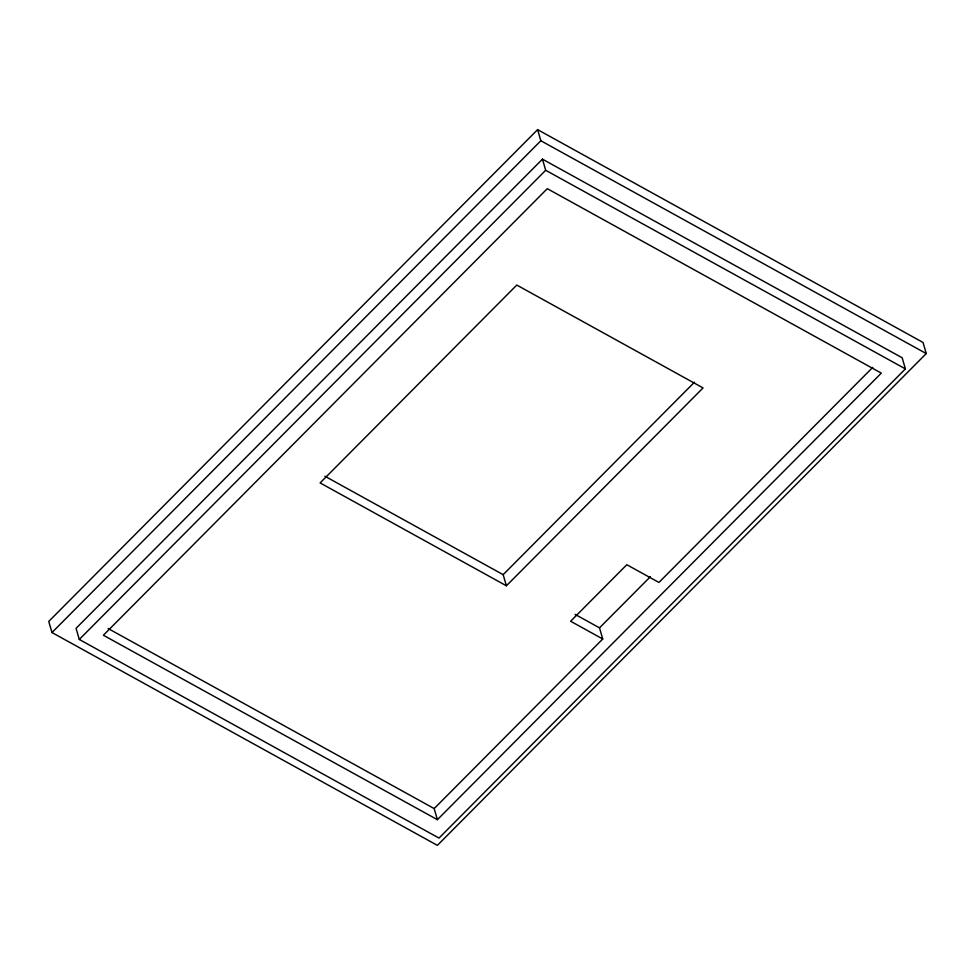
<?xml version="1.0" encoding="UTF-8"?>
<svg xmlns="http://www.w3.org/2000/svg" width="975" height="975" viewBox="0 0 975 975"><rect width="100%" height="100%" fill="white"/><g stroke="black" fill="none" stroke-linecap="round" stroke-linejoin="round"><path stroke-width="1.46" d="M537.615 129.638L48.75 621.428L51.98 632.543L437.385 845.362L926.25 353.572L923.02 342.457L537.615 129.638L540.845 140.753L926.25 353.572M51.98 632.543L540.845 140.753M542.453 159.157L76.062 628.327L79.292 639.454L439.006 838.086L905.397 368.903L902.168 357.788L542.453 159.157L545.683 170.272L905.397 368.903M79.292 639.454L545.683 170.272M506.391 585.78L320.117 482.918L516.787 285.066L703.06 387.928L506.391 585.78L503.161 574.665L694.48 382.188M437.397 819.682L103.387 635.237L547.292 188.675L881.315 373.12L437.397 819.682L434.168 808.568L602.745 638.991L599.515 627.863L650.398 576.676M872.735 367.38L658.929 582.453L626.815 564.72L570.619 621.246L602.745 638.991M324.87 476.202L503.161 574.665M575.104 614.384L599.515 627.863M108.14 628.534L434.168 808.568"/></g></svg>
